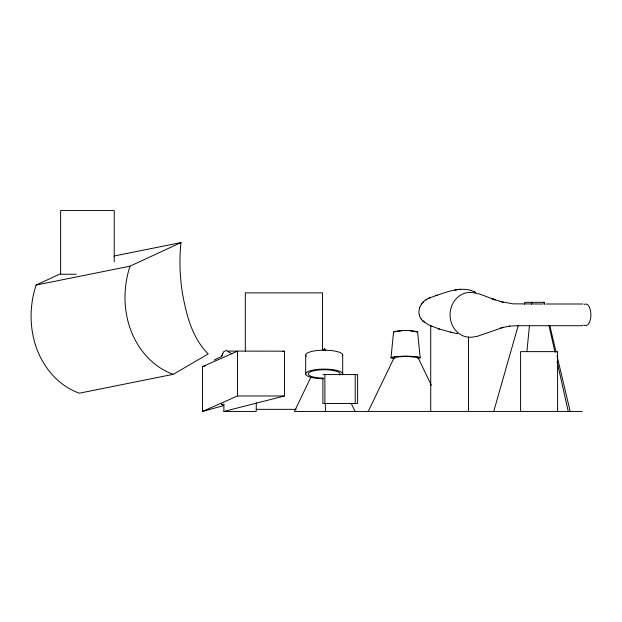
<?xml version="1.0" encoding="UTF-8"?>
<svg xmlns="http://www.w3.org/2000/svg" width="622" height="622" viewBox="0 0 622 622"><rect width="100%" height="100%" fill="white"/><g stroke="black" fill="none" stroke-linecap="round" stroke-linejoin="round"><path stroke-width="0.93" d="M391.02 357.736L393.539 332.07M526.896 351.562L529.477 325.493M531.585 304.244L531.771 302.315M226.462 350.233L223.562 351.834L221.852 356.235M222.101 355.271L221.922 356.009M222.233 354.672L222.132 355.131M474.5 291.819C460.358 285.304 444.839 292.9 431.225 297.277C421.032 299.695 414.151 313.286 423.069 321.1L422.61 320.649M493.72 411.437L518.196 325.633M524.315 304.181L524.844 302.315L544.281 302.315L544.732 304.197M419.562 307.688L419.36 308.341M60.707 273.657L36.099 285.063C32.111 297.168 30.47 310.044 31.294 322.764A43.206 19.391 83.8 0 0 32.982 335.336C37.833 360.511 54.604 384.435 79.344 393.197L173.258 374.327L208.168 353.934C191.856 337.637 186.118 313.97 182.238 291.967A90.812 40.749 83.8 0 1 181.01 242.572L113.912 256.046M180.994 242.564L130.014 266.185C126.025 278.298 124.384 291.174 125.209 303.894A43.206 19.391 83.8 0 0 126.896 316.466C131.747 341.633 148.518 365.565 173.258 374.327M323.93 350.52L324.505 348.678L325.353 350.419M222.676 353.257L222.326 354.299M311.155 376.567L294.463 411.437L582.324 411.437M323.673 350.419L324.505 348.678L325.034 350.52M368.216 411.437L394.721 356.492M421.249 304.368L421.755 303.692M423.271 302.067L422.61 302.72M214.155 360.122L221.564 356.507M425.946 300.006L426.91 299.415M417.751 358.054L418.007 357.914A18.256 1.609 0 0 0 417.968 357.502L407.394 356.398A10.434 0.917 0 0 0 403.546 356.406L393.166 357.533A18.256 1.609 0 0 0 393.197 357.938L394.884 358.42M428.387 298.607L430.611 297.541M202.508 366.63L237.472 351.181L237.472 395.981L202.508 411.437L202.508 366.63L205.276 365.868M437.196 295.015L435.913 295.458M500.275 328.152L503.501 327.281L476.413 336.626M202.508 411.437L223.733 405.575M282.606 351.655L284.464 351.181L284.464 395.981L223.881 411.437L223.881 403.81M502.903 327.436L509.752 326.153L509.317 326.2L516.633 325.703L582.9 325.703M36.099 285.063L130.014 266.185M417.976 358.536L419.998 357.945A21.179 1.874 0 0 0 419.959 357.471L415.48 356.585L407.69 356.188A12.106 1.065 0 0 0 403.219 356.188L394.9 356.67L391.176 357.502A21.179 1.874 0 0 0 391.215 357.977L393.905 358.653M454.9 290.163L457.014 289.766M397.334 331.246L401.913 330.803M458.468 289.541L460.443 289.308M76.296 274.24L60.622 274.24L60.622 210.563L114.23 210.563L114.23 261.699M546.17 304.002L582.9 304.002M284.464 351.181L226.913 351.088L231.944 353.755M322.896 374.576L357.596 374.576L357.596 403.491L322.896 403.491L322.896 378.433M237.472 395.981L284.464 395.981M256.186 409.346L296.165 409.346M223.881 411.437L256.264 411.437L256.264 402.854M542.967 304.002L512.94 303.847L499.583 301.382M410.131 330.85L413.91 331.254M456.618 333.524L457.45 333.664L450.398 332.171L452.357 332.638L451.315 332.397M451.401 332.42L438.456 328.758L439.295 329.038M503.501 302.424L491.372 298.474L495.12 299.882L478.334 293.53M470.784 290.35L471.321 290.513M438.907 328.914L428.387 324.762L422.804 320.843M494.202 299.54L495.12 299.882M221.354 404.036L223.096 405.171M432.422 326.589L431.886 326.363M473.606 291.391L474.057 291.609M474.959 292.029L475.853 292.503M221.805 404.144L222.808 404.899M423.753 321.737L424.538 322.375M421.366 319.156L421.638 319.506L421.249 319M351.298 403.592L355.123 411.437M417.479 356.492L431.357 385.275M419.36 315.027L419.562 315.673M549.871 325.835L556.122 352.169M557.017 355.932L570.195 411.437M543.791 302.315L544.211 304.197M549.055 325.835L554.964 352.169M557.071 361.576L568.244 411.437M417.626 332.039L420.153 357.704M324.505 348.678L324.536 350.606M325.322 403.709L325.438 411.437M557.592 411.437L557.592 351.624L520.591 351.624L520.591 411.437M468.522 336.86L468.522 411.437M430.727 325.244L430.727 411.437M355.216 374.576L355.216 403.491M342.691 354.975L342.691 373.884M324.878 374.576L324.878 403.491M322.546 350.139L322.546 292.861L245.325 292.861L245.325 351.103M305.697 355.069L305.697 373.985M323.432 378.759A18.497 4.828 0 0 1 305.752 373.565A18.497 4.828 0 0 1 326.231 369.134A18.497 4.828 0 0 1 342.497 374.631M306.335 356.282A18.497 4.828 0 0 1 323.098 350.202A18.497 4.828 0 0 1 342.497 355.714M323.533 378.09A15.947 4.16 0 0 1 308.349 373.472A15.947 4.16 0 0 1 327.04 369.841A15.947 4.16 0 0 1 339.651 374.957M393.959 332.459A13.598 1.648 0 0 1 394.278 331.518L401.322 330.601A11.375 1.376 0 0 1 409.727 330.593L416.849 331.503A13.598 1.648 0 0 1 416.888 332.591M415.294 331.58A11.717 1.415 0 0 1 415.823 331.837M395.312 331.86A11.717 1.415 0 0 1 395.841 331.596M584.268 304.422A10.854 5.201 -90 0 1 590.892 315.385A10.854 5.201 -90 0 1 583.786 324.941M475.636 336.416A22.423 20.052 -90 0 1 450.087 313.752A22.423 20.052 -90 0 1 477.502 294.004"/></g></svg>
